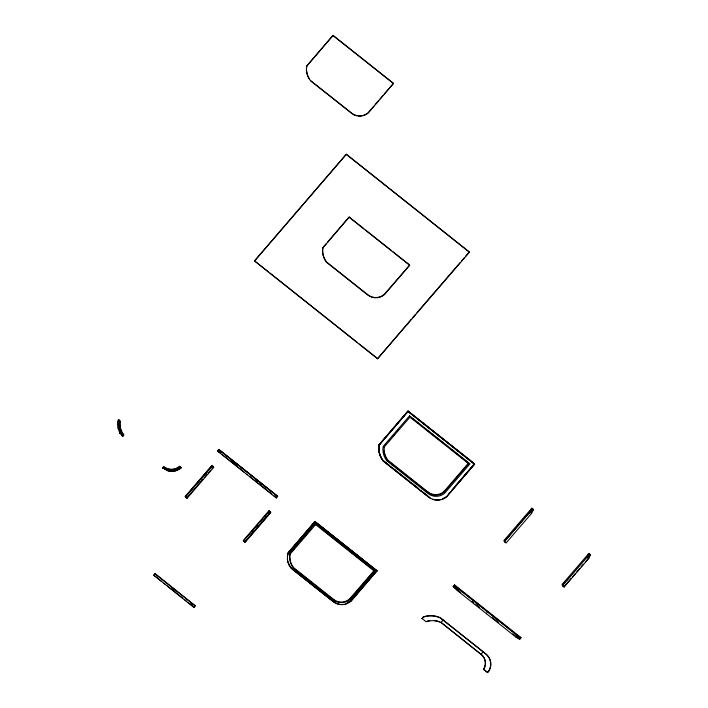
<?xml version="1.0" encoding="UTF-8"?>
<svg xmlns="http://www.w3.org/2000/svg" width="708" height="708" viewBox="0 0 708 708"><rect width="100%" height="100%" fill="white"/><g stroke="black" fill="none" stroke-linecap="round" stroke-linejoin="round"><path stroke-width="1.06" d="M118.466 419.587L119.192 420.331L118.917 420.897A20.028 19.222 -9.7 0 0 122.661 435.287L123.281 435.774L123.696 434.818A19.426 18.647 -9.7 0 1 120.068 420.862L118.466 419.587L117.546 423.809L117.891 428.287L120.183 433.535L119.422 432.305M287.377 558.24C287.563 564.046 287.536 551.205 287.448 557.01M118.493 419.782L117.546 423.809M287.581 555.373L288.298 552.39L314.963 521.46L376.806 570.542L351.221 600.455L347.088 602.942M211.471 466.749L210.984 467.307L212.612 468.599M270.111 513.291L269.633 513.849L268.005 512.557M530.814 511.53L532.947 509.052L533.469 509.468L531.62 513.318L506.025 543.018L504.397 541.726L529.991 512.034L531.841 508.176L532.363 508.592L529.531 513.194M532.947 509.052L531.522 512.017L530.938 511.557M562.453 585.773L587.012 557.276L588.861 553.426L589.383 553.842L587.959 556.807L588.543 557.267L589.968 554.302L590.49 554.718L588.631 558.568L564.081 587.056L562.453 585.773L562.214 584.348L588.861 553.426M306.661 66.012L333.043 35.4L393.498 83.376L368.222 112.961A12.664 12.16 -9.7 0 1 351.726 113.377L310.44 80.606A20.028 19.222 -9.7 0 1 306.697 66.225L306.661 66.012A20.028 19.222 -9.7 0 0 309.644 79.367M306.697 66.225L333.043 35.4M362.939 115.484A12.664 12.16 -9.7 0 0 368.187 112.749L373.815 106.227M375.222 104.589L378.736 100.509M380.143 98.881L382.957 95.615M384.364 93.987L393.498 83.376M254.455 260.845L346.354 154.22L469.439 252.154L377.541 358.77L254.455 260.845L268.323 271.845M254.508 261.137L346.354 154.22M118.917 420.897L119.192 420.331M118.882 420.694A20.028 19.222 -9.7 0 0 122.626 435.075L123.245 435.562L122.661 436.243L123.696 434.818M323.512 246.818L326.37 243.508M327.795 241.853L349.186 217.029L363.868 228.684M349.239 217.321L409.693 265.296L384.382 294.67A12.664 12.16 -9.7 0 1 367.886 295.086L326.592 262.314A20.028 19.222 -9.7 0 1 322.848 247.933L349.186 217.029M162.681 467.838L163.752 466.599A12.284 11.788 -9.7 0 0 179.752 466.2L181.39 467.661L180.133 468.705L175.734 470.882L172.487 471.422L167.619 470.793L162.681 467.838L169.203 471.192M162.716 468.023L163.3 467.351L163.92 467.838A12.664 12.16 -9.7 0 0 169.23 470.307M163.336 467.554L163.814 466.997A12.284 11.788 -9.7 0 0 179.814 466.599L180.452 467.634A12.664 12.16 -9.7 0 1 163.955 468.05L163.3 467.351M175.168 470.156A12.664 12.16 -9.7 0 0 180.416 467.422L181.39 467.661M217.551 450.996L218.914 449.412L277.642 496.405L276.279 497.99L217.551 450.996L220.144 453.049M217.63 451.456L218.914 449.412M213.055 466.368L213.683 467.36L187.018 498.299L185.39 497.007L185.292 496.423L211.958 465.492L212.577 467.625L213.055 466.368L212.577 467.625M185.337 496.68L211.418 466.422M185.39 497.007L212.055 466.068L211.958 465.492M196.62 484.299L198.789 481.794M200.948 479.281L203.108 476.776M204.55 475.103L207.435 471.758M187.018 498.299L186.921 497.715L202.771 479.325M204.214 477.652L207.099 474.307M208.533 472.634L210.701 470.13M322.848 247.933L322.804 247.641A20.028 19.222 -9.7 0 0 326.547 262.031L367.833 294.794A12.664 12.16 -9.7 0 0 384.329 294.378L409.649 265.004L393.232 251.986M153.76 575.188L155.123 573.604L195.258 605.844L193.895 607.429L153.76 575.188L161.433 581.268M153.84 575.648L155.123 573.604M377.541 358.77L411.242 319.335M412.675 317.671L415.543 314.334M416.985 312.671L460.058 262.695M461.492 261.022L464.368 257.694M465.802 256.031L468.678 252.694M277.12 496.458L277.563 495.945M277.164 496.706L276.633 497.025M270.075 511.619L270.695 512.61L245.074 542.337L243.446 541.054L243.348 540.47L268.978 510.742L269.598 511.734L269.013 512.415L269.589 512.875L270.173 512.194L270.075 511.619L268.651 513.265M243.446 541.054L269.075 511.318L268.978 510.742M251.738 531.752L253.172 530.097M256.031 526.77L257.464 525.115M260.323 521.796L261.756 520.132M264.624 516.813L266.049 515.15M269.5 511.158L269.013 512.415M245.074 542.337L244.977 541.762L270.598 512.034M245.021 542.009L270.058 512.964M193.895 607.429L195.178 605.384M398.569 472.909L383.143 460.669A22.028 21.143 -9.7 0 1 379.028 444.845L408.02 410.985L474.519 463.767L451.704 490.449M379.028 444.845L408.02 410.985M379.063 445.066L408.091 411.392L474.59 464.174L446.775 496.662A13.93 13.372 -9.7 0 1 428.632 497.113L383.214 461.076A22.028 21.143 -9.7 0 1 379.09 445.252L379.063 445.066A22.028 21.143 -9.7 0 0 383.178 460.89L383.214 461.076M379.09 445.252L408.091 411.392M314.963 521.46L287.855 553.771M288.138 562.674C286.944 558.214 289.581 568.082 291.944 568.949L333.229 601.712C338.406 605.906 346.522 605.473 351.292 600.853L376.877 570.94L315.025 521.858L288.368 552.789L287.616 555.576M350.557 600.119L351.292 600.853L349.681 599.587A12.284 11.788 -9.7 0 1 333.68 599.986L293.634 568.205A19.426 18.647 -9.7 0 1 289.997 554.249L288.395 552.975L315.025 521.858M289.094 553.532L315.175 523.274L375.629 571.25L350.593 600.304M291.324 552.01L294.165 548.718M296.298 546.24L298.431 543.762M300.564 541.293L302.697 538.815M304.829 536.337L306.962 533.867M309.095 531.389L311.228 528.92M314.078 525.619L315.494 523.964L317.219 525.336M315.175 523.274L315.6 524.557L289.997 554.249L289.899 553.665M384.108 447.456A19.426 18.647 -9.7 0 1 384.258 446.235L385.683 444.58M388.524 441.279L389.949 439.633M392.79 436.332L394.214 434.685M397.055 431.384L398.48 429.738M384.356 446.819L409.959 417.127L468.599 463.66L444.04 492.149A12.284 11.788 -9.7 0 1 428.039 492.556L387.993 460.775A19.426 18.647 -9.7 0 1 384.356 446.819L384.258 446.235M289.749 554.886A19.426 18.647 -9.7 0 0 293.528 567.612L333.583 599.402A12.284 11.788 -9.7 0 0 349.584 598.995L374.143 570.506M375.629 571.25L374.24 571.091L349.681 599.587L349.584 598.995M384.152 451.155A19.426 18.647 -9.7 0 0 387.887 460.182L427.942 491.971A12.284 11.788 -9.7 0 0 443.943 491.564L468.501 463.076L455.563 452.81M349.938 601.313L376.806 570.542M376.877 570.94L351.256 600.667L345.637 604.083M455.244 486.13L474.519 463.767M448.845 493.768L450.279 492.113M442.544 498.99A13.93 13.372 -9.7 0 0 446.748 496.476L474.59 464.174M423.402 616.88L422.101 618.615L423.402 616.88A22.028 21.143 -9.7 0 1 440.367 617.792L485.785 653.838A13.93 13.372 -9.7 0 1 488.724 671.025L487.564 672.6L483.635 669.485A12.284 11.788 -9.7 0 0 481.042 654.325L440.96 622.35L481.042 654.325L483.104 651.705M517.53 636.713L520.115 638.766L519.681 639.28L515.902 637.058L457.262 590.525L453.173 586.498L453.616 585.994L457.934 589.419M453.616 585.994L456.757 589.091L457.244 588.525L454.102 585.428L454.536 584.923L521.044 637.696L520.601 638.209L517.698 636.501L517.212 637.067L520.115 638.766M457.262 590.525L458.625 588.941L454.536 584.923M504.397 541.726L504.149 540.301L531.841 508.176M507.512 537.425L510.353 534.133M512.486 531.655L514.619 529.186M516.743 526.717L518.875 524.247M521.008 521.769L523.132 519.3M525.265 516.831L528.106 513.539M529.522 511.893L532.363 508.592M504.344 541.399L530.416 511.141M531.336 511.937L533.469 509.468M515.902 637.058L517.265 635.483L521.044 637.696M564.895 582.259L562.736 584.764L562.214 584.348M566.338 580.587L569.214 577.241M587.941 555.514L589.383 553.842M487.564 672.6L488.724 671.025M587.799 556.807L589.968 554.302M589.047 556.391L590.49 554.718M564.019 586.728L571.179 578.427M572.604 576.772L575.471 573.453M576.896 571.79L579.764 568.471M581.188 566.807L583.339 564.32M585.481 561.833L589.065 557.683M174.124 471.245L178.726 469.413L181.354 467.466M340.734 604.605L344.026 604.446M337.451 603.588L339.035 603.995M289.253 565.099L291.908 568.763L333.202 601.526L339.105 604.393M333.079 35.612L393.542 83.588M357 115.634A12.664 12.16 -9.7 0 1 351.69 113.165L310.44 80.606M346.407 154.512L469.439 252.154M365.602 230.056L391.506 250.614M270.058 273.217L357.567 342.672M359.301 344.044L377.497 358.487M408.047 411.171L474.555 463.944M408.118 411.578L474.625 464.351M410.72 417.224L418.481 423.384M424.517 428.172L426.243 429.544M427.968 430.906L429.685 432.278M431.411 433.65L446.075 445.279M452.111 450.076L453.837 451.439M529.991 512.034L531.62 513.318M587.012 557.276L588.631 558.568M562.922 585.852L563.497 586.312M504.149 540.301L504.671 540.717M504.866 541.815L505.441 542.275M382.276 459.35A22.028 21.143 -9.7 0 0 383.108 460.483L389.002 465.156M394.046 469.165L395.728 470.501M397.409 471.829L404.976 477.838M407.498 479.838L409.18 481.175M410.861 482.511L418.437 488.52M420.959 490.52L422.641 491.856M424.322 493.193L428.561 496.706A13.93 13.372 -9.7 0 0 429.88 497.635M400.277 474.263L419.136 489.228M420.844 490.591L428.561 496.706M383.178 460.89L428.597 496.936A13.93 13.372 -9.7 0 0 429.915 497.866M457.678 588.012L518.141 635.996M454.102 585.428L458.421 588.852M458.625 588.941L517.265 635.483M518.017 636.147L520.601 638.209M453.173 586.498L460.846 592.596M471.935 601.384L473.634 602.738M475.342 604.092L479.608 607.473M492.396 617.624L498.361 622.359M512.857 633.864L519.681 639.28M423.428 617.066A22.028 21.143 -9.7 0 1 440.403 617.978L485.821 654.024A13.93 13.372 -9.7 0 1 488.759 671.211M314.989 521.646L376.842 570.728M315.06 522.044L376.913 571.126M314.405 522.318L315.104 522.876M334.105 537.956L335.831 539.328M358.292 557.143L360.018 558.515M323.255 530.124L324.981 531.496M326.707 532.867L344.814 547.24M350.858 552.028L352.575 553.399M354.301 554.762L368.965 566.4M315.6 524.557L374.24 571.091M218.958 449.66L277.607 496.202M218.993 449.872L277.642 496.405M232.277 460.873L234.003 462.235M235.729 463.607L237.454 464.979M256.429 480.033L258.146 481.405M259.871 482.767L261.597 484.139M263.323 485.511L265.049 486.874M218.524 450.173L221.108 452.226M232.693 462.368L234.419 463.74M221.869 454.412L244.287 472.209M249.464 476.316L271.89 494.104M273.607 495.476L275.332 496.848M422.065 618.429L426.03 621.739A19.426 18.647 -9.7 0 1 440.987 622.544L443.058 619.925M481.006 654.13A12.284 11.788 -9.7 0 1 483.599 669.29L487.529 672.414M212.055 466.068L212.577 466.484M213.161 466.944L213.683 467.36M269.075 511.318L269.598 511.734M270.173 512.194L270.695 512.61M211.94 466.837L212.515 467.298M268.952 512.088L269.589 512.875M350.522 599.906L351.186 600.269M119.227 420.543L120.139 421.26A19.426 18.647 -9.7 0 0 123.767 435.216M293.563 569.728L310.768 583.383M316.786 588.162L333.132 601.127M290.014 566.329L294.457 570.604M296.174 571.967L318.538 589.711M320.264 591.074L334.459 602.057M122.634 436.057L122.015 435.562L122.661 436.243M243.348 540.47L244.977 541.762M185.292 496.423L186.921 497.715M155.202 574.064L195.258 605.844M171.734 587.631L175.991 591.021M190.479 602.508L193.036 604.543M190.886 604.004L192.594 605.358M163.991 583.295L165.69 584.649M167.398 586.003L182.735 598.172M184.443 599.526L186.142 600.88M187.85 602.234L193.815 606.968M122.041 435.747L120.148 433.34M288.076 562.276L289.289 565.311M563.834 585.64L564.081 587.056M486.431 612.889L486.582 613.792M443.943 491.564L444.04 492.149M427.942 491.971L428.039 492.556M387.887 460.182L387.993 460.775M333.583 599.402L333.68 599.986M293.528 567.612L293.634 568.205M288.298 552.39L289.059 553.337L288.395 552.975M287.483 559.665L287.767 561.294M276.2 497.529L276.279 497.99M246.88 474.263L246.95 474.723M172.487 471.422L170.832 471.404M361.469 115.776A12.664 12.16 -9.7 0 1 358.478 115.855M440.969 499.485A13.93 13.372 -9.7 0 1 432.862 499.228M445.412 497.246A13.93 13.372 -9.7 0 1 442.5 498.759M439.314 499.582A13.93 13.372 -9.7 0 1 436.031 499.662M381.532 458.156A22.028 21.143 -9.7 0 1 378.992 444.659M437.641 499.538A13.93 13.372 -9.7 0 1 435.995 499.485M427.225 621.173A19.426 18.647 -9.7 0 1 429.738 620.659M434.854 620.615A19.426 18.647 -9.7 0 1 439.792 621.845M173.699 470.448A12.664 12.16 -9.7 0 1 170.708 470.528M409.534 415.844L383.143 446.456A20.028 19.222 -9.7 0 0 386.887 460.846L428.172 493.609A12.664 12.16 -9.7 0 0 444.677 493.193L469.988 463.82L409.534 415.844"/></g></svg>
